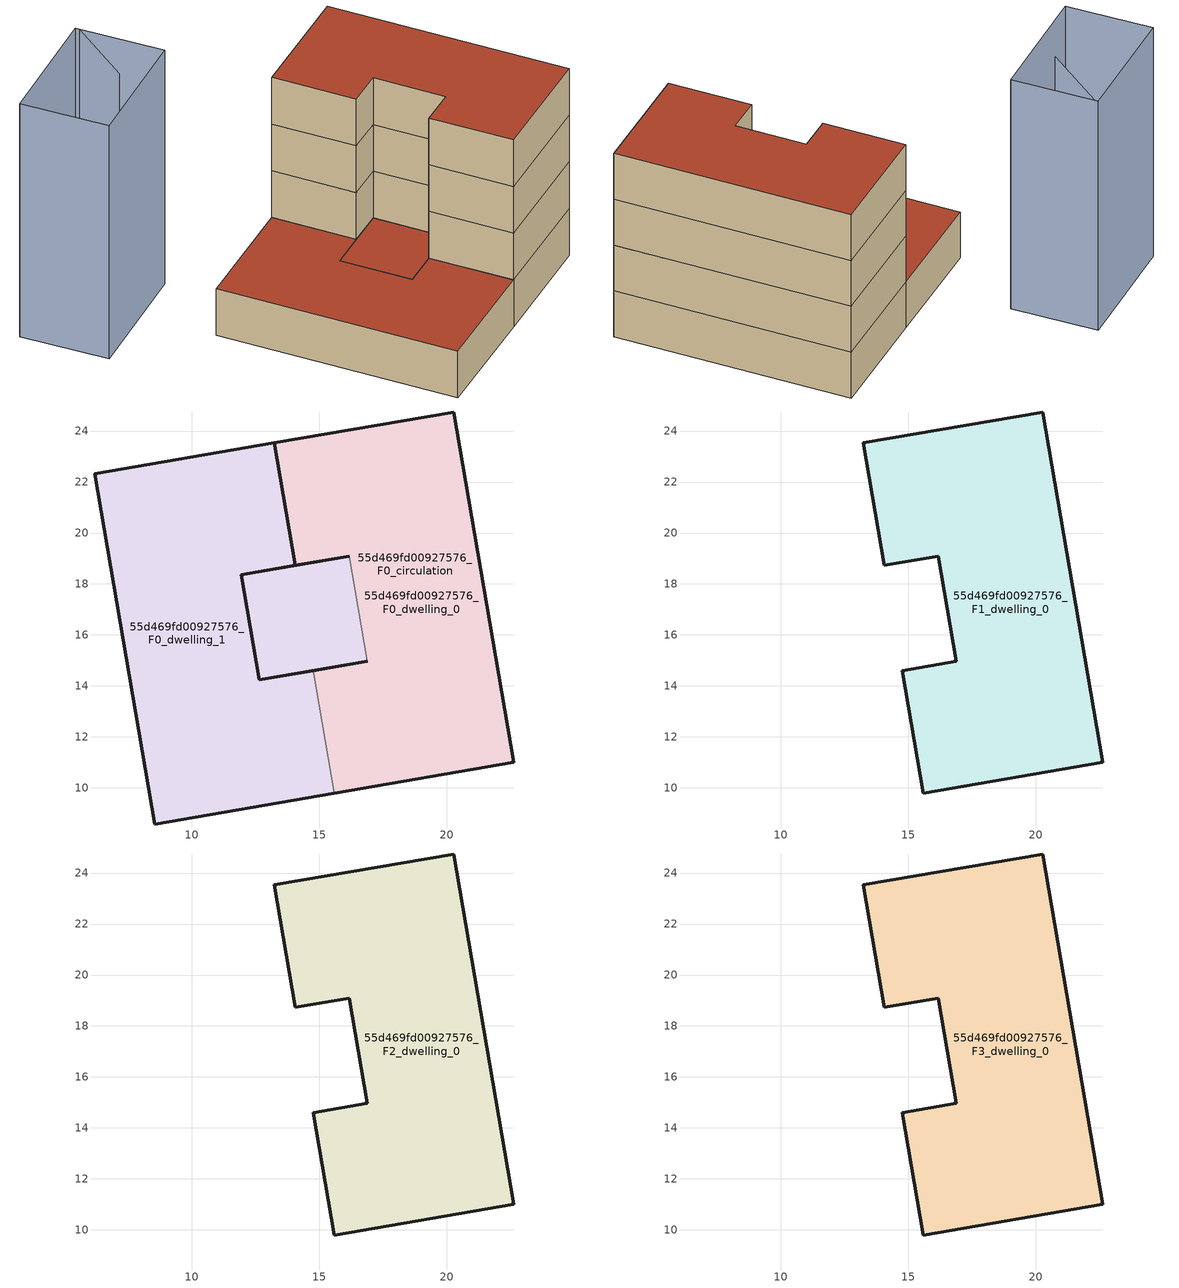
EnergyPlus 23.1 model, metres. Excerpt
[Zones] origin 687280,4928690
55d469fd00927576_F0_dwelling_0
 floor ground (EU_floor_Construction): 16.17,19.09 16.88,14.97 12.65,14.24 11.95,18.36 14.06,18.73 15,18.89 z0; 20.27,24.75 22.63,11 15.59,9.79 14.77,14.6 16.88,14.97 16.17,19.09 15,18.89 14.06,18.73 13.23,23.54 z0
 wall outside (EU_wall_Construction): 15.59,9.79 22.63,11 20.27,24.75 13.23,23.54 14.06,18.73 16.17,19.09 / 16.88,14.97 14.77,14.6 z0:3
 wall to 55d469fd00927576_F0_circulation (EU_wall_Construction): 16.17,19.09 16.88,14.97 z0:3
 wall to 55d469fd00927576_F0_dwelling_1 (EU_wall_Construction): 14.77,14.6 15.59,9.79 z0:3
 roof outside (EU_floor_Construction): 16.88,14.97 16.17,19.09 14.06,18.73 11.95,18.36 12.65,14.24 z3
55d469fd00927576_F0_dwelling_1
 floor ground (EU_floor_Construction): 13.23,23.54 14.06,18.73 11.95,18.36 12.65,14.24 14.77,14.6 15.59,9.79 8.55,8.59 6.19,22.33 z0; 16.17,19.09 16.88,14.97 12.65,14.24 11.95,18.36 14.06,18.73 z0
 wall outside (EU_wall_Construction): 14.77,14.6 12.65,14.24 11.95,18.36 14.06,18.73 13.23,23.54 6.19,22.33 8.55,8.59 15.59,9.79 z0:3
 roof outside (EU_roof_Construction): 16.88,14.97 16.17,19.09 14.06,18.73 11.95,18.36 12.65,14.24 z3; 15.59,9.79 14.77,14.6 12.65,14.24 11.95,18.36 14.06,18.73 13.23,23.54 6.19,22.33 8.55,8.59 z3
55d469fd00927576_F0_circulation
 floor ground (EU_floor_Construction): 20.27,24.75 22.63,11 15.59,9.79 14.77,14.6 16.88,14.97 16.17,19.09 15,18.89 14.06,18.73 13.23,23.54 z0; 16.17,19.09 16.88,14.97 14.77,14.6 12.65,14.24 11.95,18.36 14.06,18.73 15,18.89 z0; 13.23,23.54 14.06,18.73 11.95,18.36 12.65,14.24 14.77,14.6 15.59,9.79 8.55,8.59 6.19,22.33 z0
 wall outside (EU_wall_Construction): 16.17,19.09 11.95,18.36 12.65,14.24 16.88,14.97 z0:3
 roof outside (EU_roof_Construction): 22.63,11 20.27,24.75 13.23,23.54 14.06,18.73 15,18.89 16.17,19.09 16.88,14.97 14.77,14.6 15.59,9.79 z3; 16.88,14.97 16.17,19.09 15,18.89 14.06,18.73 11.95,18.36 12.65,14.24 14.77,14.6 z3; 15.59,9.79 14.77,14.6 12.65,14.24 11.95,18.36 14.06,18.73 13.23,23.54 6.19,22.33 8.55,8.59 z3
55d469fd00927576_F1_dwelling_0
 floor to 55d469fd00927576_F0_dwelling_0 (EU_floor_Construction): 20.27,24.75 22.63,11 15.59,9.79 14.77,14.6 16.88,14.97 16.17,19.09 15,18.89 14.06,18.73 13.23,23.54 z3
 wall outside (EU_wall_Construction): 15.59,9.79 22.63,11 20.27,24.75 13.23,23.54 14.06,18.73 16.17,19.09 16.88,14.97 14.77,14.6 15.59,9.79 z3:6
55d469fd00927576_F2_dwelling_0
 floor to 55d469fd00927576_F1_dwelling_0 (EU_floor_Construction): 20.27,24.75 22.63,11 15.59,9.79 14.77,14.6 16.88,14.97 16.17,19.09 14.06,18.73 13.23,23.54 z6
 wall outside (EU_wall_Construction): 15.59,9.79 22.63,11 20.27,24.75 13.23,23.54 14.06,18.73 16.17,19.09 16.88,14.97 14.77,14.6 15.59,9.79 z6:9
55d469fd00927576_F3_dwelling_0
 floor to 55d469fd00927576_F2_dwelling_0 (EU_floor_Construction): 20.27,24.75 22.63,11 15.59,9.79 14.77,14.6 16.88,14.97 16.17,19.09 14.06,18.73 13.23,23.54 z9
 wall outside (EU_wall_Construction): 15.59,9.79 22.63,11 20.27,24.75 13.23,23.54 14.06,18.73 16.17,19.09 16.88,14.97 14.77,14.6 15.59,9.79 z9:12
 roof outside (EU_roof_Construction): 22.63,11 20.27,24.75 13.23,23.54 14.06,18.73 16.17,19.09 16.88,14.97 14.77,14.6 15.59,9.79 z12
shading: 7.69,32.01 5.49,27.99 / 8.61,27.19 1.28,25.79 / 1.28,25.79 0.32,30.82 / 0.32,30.82 7.65,32.22 / 7.65,32.22 8.61,27.19 z0:15
[Building]
EU S2 Campaign: North Axis=0; Terrain=City; Solar Distribution=FullExterior
[Site:Location]
Bologna: Latitude=44.5; Longitude=11.25; Time Zone=1; Elevation=37
[SizingPeriod:WeatherFileDays]
AnnualSizingPeriod: Begin Month=1; Begin Day of Month=1; End Month=12; End Day of Month=31; Day of Week for Start Day=Monday; Use Weather File Daylight Saving Period=No; Use Weather File Rain and Snow Indicators=No
[MATERIAL]
EU_InternalMass_Material: Roughness=MediumRough; Thickness=0.1; Conductivity=1; Density=1800; Specific Heat=900; Thermal Absorptance=0.9; Solar Absorptance=0.7; Visible Absorptance=0.7
[MATERIAL:NOMASS] Roughness=MediumRough; Thermal Absorptance=0.9; Solar Absorptance=0.7; Visible Absorptance=0.7
Name | Thermal Resistance
EU_wall_NoMass | 0.937881
EU_roof_NoMass | 0.548572
EU_floor_NoMass | 0.71348
[CONSTRUCTION]
EU_wall_Construction: EU_wall_NoMass
EU_roof_Construction: EU_roof_NoMass
EU_floor_Construction: EU_floor_NoMass
EU_InternalMass_Construction: EU_InternalMass_Material
[ZONE] Type=1; Multiplier=1; Ceiling Height=autocalculate; Floor Area=autocalculate; Part of Total Floor Area=Yes
Name | Volume
55d469fd00927576_F0_dwelling_0 | 325.679
55d469fd00927576_F1_dwelling_0 | 271.898
55d469fd00927576_F2_dwelling_0; 55d469fd00927576_F3_dwelling_0 | 271.897
55d469fd00927576_F0_dwelling_1 | 325.681
55d469fd00927576_F0_circulation | 597.577
[INTERNALMASS] Construction=EU_InternalMass_Construction
Name | Zone or ZoneList | Surface Area
55d469fd00927576_F0_dwelling_0_EU_InternalMass | 55d469fd00927576_F0_dwelling_0 | 90.6325
55d469fd00927576_F0_dwelling_1_EU_InternalMass | 55d469fd00927576_F0_dwelling_1 | 90.6325
55d469fd00927576_F1_dwelling_0_EU_InternalMass | 55d469fd00927576_F1_dwelling_0 | 199.192
55d469fd00927576_F2_dwelling_0_EU_InternalMass | 55d469fd00927576_F2_dwelling_0 | 199.192
55d469fd00927576_F3_dwelling_0_EU_InternalMass | 55d469fd00927576_F3_dwelling_0 | 199.192
[OTHEREQUIPMENT] Fuel Type=Electricity; Design Level Calculation Method=Watts/Area; Power per Zone Floor Area=1; Fraction Latent=0; Fraction Radiant=0; Fraction Lost=0; Carbon Dioxide Generation Rate=0; EndUse Subcategory=EU_Step8_InternalGains
Name | Zone or ZoneList or Space or SpaceList | Schedule
EU_Step8_InternalGain_55d469fd00927576_F0_dwelling_0_f000 | 55d469fd00927576_F0_dwelling_0 | EU_Step8_GainSchedule_55d469fd00927576_F0_dwelling_0_f000
EU_Step8_InternalGain_55d469fd00927576_F0_dwelling_1_f000 | 55d469fd00927576_F0_dwelling_1 | EU_Step8_GainSchedule_55d469fd00927576_F0_dwelling_1_f000
EU_Step8_InternalGain_55d469fd00927576_F1_dwelling_0_f000 | 55d469fd00927576_F1_dwelling_0 | EU_Step8_GainSchedule_55d469fd00927576_F1_dwelling_0_f000
EU_Step8_InternalGain_55d469fd00927576_F2_dwelling_0_f000 | 55d469fd00927576_F2_dwelling_0 | EU_Step8_GainSchedule_55d469fd00927576_F2_dwelling_0_f000
EU_Step8_InternalGain_55d469fd00927576_F3_dwelling_0_f000 | 55d469fd00927576_F3_dwelling_0 | EU_Step8_GainSchedule_55d469fd00927576_F3_dwelling_0_f000
[ZONEINFILTRATION:DESIGNFLOWRATE]
EU_Circulation_Infiltration_55d469fd00927576_F0_circulation: Zone or ZoneList or Space or SpaceList=55d469fd00927576_F0_circulation; Schedule=EU_AlwaysOn; Design Flow Rate Calculation Method=Flow/Area; Flow Rate per Floor Area=0.0005; Constant Term Coefficient=1; Temperature Term Coefficient=0; Velocity Term Coefficient=0; Velocity Squared Term Coefficient=0
[ZONEVENTILATION:DESIGNFLOWRATE] Schedule=EU_AlwaysOn; Design Flow Rate Calculation Method=AirChanges/Hour; Air Changes per Hour=0.687892; Ventilation Type=Natural; Fan Pressure Rise=0; Fan Total Efficiency=1; Constant Term Coefficient=1; Temperature Term Coefficient=0; Velocity Term Coefficient=0; Velocity Squared Term Coefficient=0; Minimum Indoor Temperature=-100; Maximum Indoor Temperature=100; Delta Temperature=-100; Minimum Outdoor Temperature=-100; Maximum Outdoor Temperature=100; Maximum Wind Speed=40
Name | Zone or ZoneList or Space or SpaceList
EU_ConstantAir_55d469fd00927576_F0_dwelling_0 | 55d469fd00927576_F0_dwelling_0
EU_ConstantAir_55d469fd00927576_F0_dwelling_1 | 55d469fd00927576_F0_dwelling_1
EU_ConstantAir_55d469fd00927576_F1_dwelling_0 | 55d469fd00927576_F1_dwelling_0
EU_ConstantAir_55d469fd00927576_F2_dwelling_0 | 55d469fd00927576_F2_dwelling_0
EU_ConstantAir_55d469fd00927576_F3_dwelling_0 | 55d469fd00927576_F3_dwelling_0
[HVACTEMPLATE:THERMOSTAT] Constant Heating Setpoint=20; Constant Cooling Setpoint=50
EU_HeatOnly_55d469fd00927576_F0_dwelling_0; EU_HeatOnly_55d469fd00927576_F0_dwelling_1; EU_HeatOnly_55d469fd00927576_F1_dwelling_0; EU_HeatOnly_55d469fd00927576_F2_dwelling_0; EU_HeatOnly_55d469fd00927576_F3_dwelling_0
[HVACTEMPLATE:ZONE:IDEALLOADSAIRSYSTEM] System Availability Schedule=EU_AlwaysOn; Maximum Heating Supply Air Temperature=50; Minimum Cooling Supply Air Temperature=13; Maximum Heating Supply Air Humidity Ratio=0.0156; Minimum Cooling Supply Air Humidity Ratio=0.0077; Heating Limit=NoLimit; Cooling Limit=NoLimit; Heating Availability Schedule=EU_AlwaysOn; Cooling Availability Schedule=EU_CoolingOff; Dehumidification Control Type=ConstantSensibleHeatRatio; Cooling Sensible Heat Ratio=0.7; Dehumidification Setpoint=60; Humidification Control Type=None; Humidification Setpoint=30; Outdoor Air Method=None; Outdoor Air Flow Rate per Person=0.00944; Outdoor Air Flow Rate per Zone Floor Area=0; Outdoor Air Flow Rate per Zone=0; Demand Controlled Ventilation Type=None; Outdoor Air Economizer Type=NoEconomizer; Heat Recovery Type=None; Sensible Heat Recovery Effectiveness=0.7; Latent Heat Recovery Effectiveness=0.65
Name | Template Thermostat
55d469fd00927576_F0_dwelling_0 | EU_HeatOnly_55d469fd00927576_F0_dwelling_0
55d469fd00927576_F0_dwelling_1 | EU_HeatOnly_55d469fd00927576_F0_dwelling_1
55d469fd00927576_F1_dwelling_0 | EU_HeatOnly_55d469fd00927576_F1_dwelling_0
55d469fd00927576_F2_dwelling_0 | EU_HeatOnly_55d469fd00927576_F2_dwelling_0
55d469fd00927576_F3_dwelling_0 | EU_HeatOnly_55d469fd00927576_F3_dwelling_0
[SIZING:ZONE] Zone Cooling Design Supply Air Temperature Input Method=SupplyAirTemperature; Zone Cooling Design Supply Air Temperature=13; Zone Heating Design Supply Air Temperature Input Method=SupplyAirTemperature; Zone Heating Design Supply Air Temperature=50; Zone Cooling Design Supply Air Humidity Ratio=0.008; Zone Heating Design Supply Air Humidity Ratio=0.008; Cooling Design Air Flow Method=DesignDay; Cooling Design Air Flow Rate=0; Cooling Minimum Air Flow per Zone Floor Area=0.000762; Cooling Minimum Air Flow=0; Cooling Minimum Air Flow Fraction=0.2; Heating Design Air Flow Method=DesignDay; Heating Design Air Flow Rate=0; Heating Maximum Air Flow per Zone Floor Area=0.002032; Heating Maximum Air Flow=0.141576; Heating Maximum Air Flow Fraction=0.3; Account for Dedicated Outdoor Air System=No; Dedicated Outdoor Air System Control Strategy=NeutralSupplyAir; Dedicated Outdoor Air Low Setpoint Temperature for Design=autosize; Dedicated Outdoor Air High Setpoint Temperature for Design=autosize; Zone Load Sizing Method=Sensible Load Only No Latent Load; Zone Latent Cooling Design Supply Air Humidity Ratio Input Method=HumidityRatioDifference; Zone Cooling Design Supply Air Humidity Ratio Difference=0.005; Zone Latent Heating Design Supply Air Humidity Ratio Input Method=HumidityRatioDifference; Zone Humidification Design Supply Air Humidity Ratio Difference=0.005
55d469fd00927576_F0_dwelling_0; 55d469fd00927576_F0_dwelling_1; 55d469fd00927576_F1_dwelling_0; 55d469fd00927576_F2_dwelling_0; 55d469fd00927576_F3_dwelling_0
[SCHEDULE:CONSTANT]
Name | Hourly Value
EU_AlwaysOn | 1
EU_CoolingOff | 0
[SCHEDULE:FILE] Column Number=1; Rows to Skip at Top=0; Number of Hours of Data=8760; Column Separator=Comma; Interpolate to Timestep=No; Minutes per Item=60; Adjust Schedule for Daylight Savings=Yes
Name | File
EU_Step8_GainSchedule_55d469fd00927576_F0_dwelling_0_f000 | ../../schedules/55d469fd00927576/55d469fd00927576_F0_dwelling_0_f000_gain.csv
EU_Step8_GainSchedule_55d469fd00927576_F0_dwelling_1_f000 | ../../schedules/55d469fd00927576/55d469fd00927576_F0_dwelling_1_f000_gain.csv
EU_Step8_GainSchedule_55d469fd00927576_F1_dwelling_0_f000 | ../../schedules/55d469fd00927576/55d469fd00927576_F1_dwelling_0_f000_gain.csv
EU_Step8_GainSchedule_55d469fd00927576_F2_dwelling_0_f000 | ../../schedules/55d469fd00927576/55d469fd00927576_F2_dwelling_0_f000_gain.csv
EU_Step8_GainSchedule_55d469fd00927576_F3_dwelling_0_f000 | ../../schedules/55d469fd00927576/55d469fd00927576_F3_dwelling_0_f000_gain.csv
